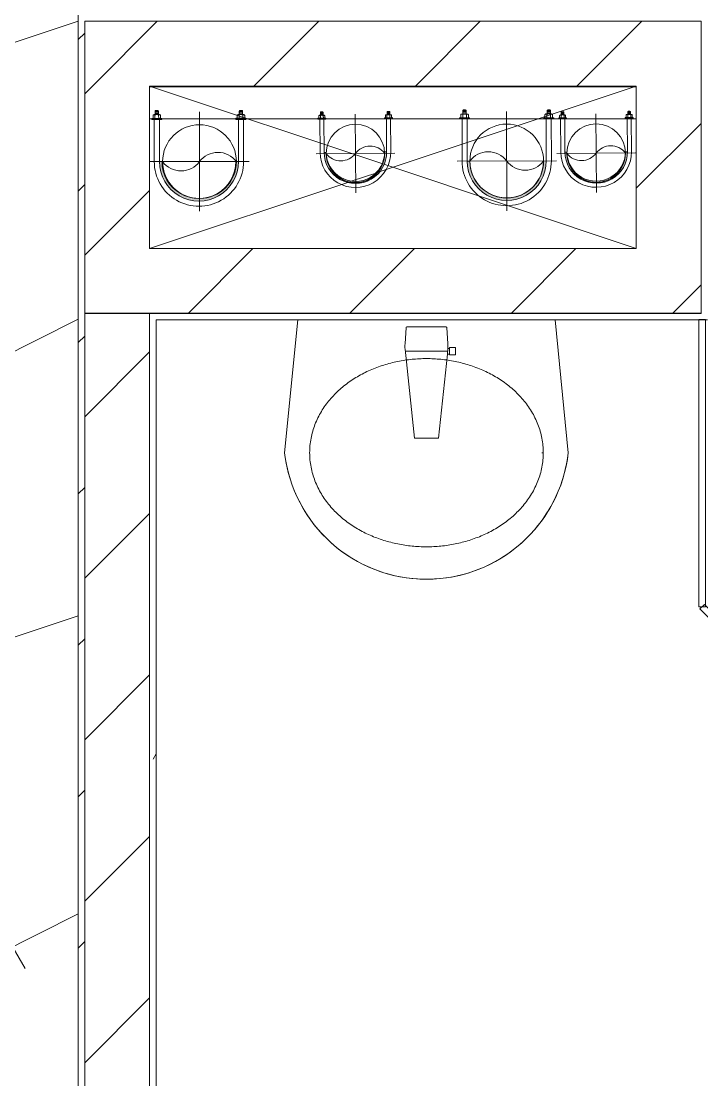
# Model space of a CAD drawing. Header units: millimetres. Extents: x 5357 to 259384, y -16348 to 109893.
# Drawn here: x 47555 to 48604, y 29705 to 31337 of the extents above; entities that cross this region are included whole.
import ezdxf

# ---------------------------------------------------------------- set-up
doc = ezdxf.new("R2010")
doc.units = ezdxf.units.MM
doc.linetypes.add('IMPORT-CENTER _3_', pattern=[10.16, 6.35, -1.27, 1.27, -1.27])
for name, color, linetype, lineweight in [('0-1', 7, 'Continuous', 5), ('0-2', 53, 'Continuous', 9), ('A-FLOR-PATT-1', 10, 'Continuous', 9), ('A-GLAZ-CURT-1', 254, 'Continuous', 9), ('A-GLAZ-CURT-2', 53, 'Continuous', 9), ('A-WALL-1', 9, 'Continuous', 18), ('A-WALL-3', 113, 'Continuous', 18), ('A-WALL-PATT', 111, 'Continuous', 9), ('A-WALL-PATT-1', 10, 'Continuous', 9), ('A-WALL-PATT-2', 53, 'Continuous', 9), ('G-IMPT', 8, 'Continuous', 9), ('G-IMPT-2', 8, 'IMPORT-CENTER _3_', 9), ('I-WALL-1', 9, 'Continuous', 18), ('M-EQPM', 50, 'Continuous', 9), ('P-SANR-FIXT-1', 254, 'Continuous', 9), ('P-SANR-FIXT-2', 53, 'Continuous', 9), ('P-SANR-FIXT-3', 221, 'Continuous', 9)]:
    doc.layers.add(name, color=color, linetype=linetype, lineweight=lineweight)
pattern_1 = [(45, (0, 0), (-124.4508, 124.4508), [])]

# ---------------------------------------------------------------- blocks, each defined once
blk = doc.blocks.new('bonruatreo - Chậu rửa-348246-TKCS_MB CẢNH QUAN CÂY XANH')
at = {"layer": 'P-SANR-FIXT-2'}
for p, q in [((-218.6, 205), (-198.4, 0)), ((-177.8, 205), (-180.6, 205)), ((198.4, 0), (218.6, 205)), ((-198.4, 0), (198.4, 0)), ((165, 0), (-165, 0))]:
    blk.add_line(p, q, dxfattribs=at)
at = {"layer": 'P-SANR-FIXT-2', "flags": 128}
blk.add_lwpolyline([(-218.6, 205), (-217.4, 213.7), (-215.9, 222.4), (-214, 231), (-211.8, 239.5), (-209.3, 247.9), (-206.4, 256.2), (-203.2, 264.4), (-199.6, 272.5), (-195.8, 280.4), (-191.6, 288.1), (-187.1, 295.7), (-182.3, 303.1), (-177.3, 310.3), (-171.9, 317.3), (-166.3, 324.1), (-160.4, 330.6), (-154.2, 336.9), (-147.8, 342.9), (-141.2, 348.7), (-134.3, 354.2), (-127.3, 359.4), (-120, 364.4), (-112.5, 369), (-104.9, 373.4), (-97.1, 377.4), (-89.1, 381.2), (-81, 384.6), (-72.7, 387.6), (-64.4, 390.4), (-55.9, 392.8), (-47.3, 394.8), (-38.7, 396.6), (-30, 397.9), (-21.3, 399), (-12.5, 399.6), (-3.7, 400), (5.1, 399.9), (13.9, 399.6), (22.6, 398.8), (31.4, 397.8), (40.1, 396.3), (48.7, 394.5), (57.2, 392.4), (65.7, 390), (74, 387.2), (82.2, 384.1), (90.3, 380.6), (98.3, 376.8), (106.1, 372.7), (113.7, 368.3), (121.1, 363.6), (128.4, 358.7), (135.4, 353.4), (142.2, 347.8), (148.8, 342), (155.2, 335.9), (161.3, 329.6), (167.2, 323), (172.8, 316.2), (178.1, 309.2), (183.1, 302), (187.8, 294.6), (192.2, 287), (196.4, 279.2), (200.2, 271.3), (203.7, 263.2), (206.8, 255), (209.7, 246.6), (212.2, 238.2), (214.3, 229.7), (216.1, 221.1), (217.6, 212.4), (218.6, 205)], dxfattribs=at)
at = {"layer": 'P-SANR-FIXT-2'}
blk.add_arc((0, 180), 220, 6.525, 173.475, dxfattribs=at)
for points in [[(-180, 205), (-180, 212.4), (-178.6, 227.3), (-172.4, 248.8), (-162.5, 268.9), (-149.4, 287), (-133.8, 303), (-116.1, 316.6), (-96.9, 327.9), (-76.5, 336.8), (-55.2, 343.5), (-33.3, 347.9), (-11.2, 350.1), (11.1, 350.1), (33.3, 347.9), (55.2, 343.5), (76.5, 336.8), (96.9, 327.9), (116.1, 316.6), (133.8, 302.9), (149.5, 287), (162.5, 268.8), (172.4, 248.8), (178.6, 227.3), (180, 212.4), (180, 205)], [(180, 205), (180, 197.6), (178.6, 182.7), (172.4, 161.2), (162.5, 141.2), (149.5, 123), (133.8, 107.1), (116.1, 93.4), (96.9, 82.1), (76.5, 73.2), (55.2, 66.5), (33.3, 62.1), (11.1, 59.9), (-11.2, 59.9), (-33.3, 62.1), (-55.2, 66.5), (-76.5, 73.2), (-96.9, 82.1), (-116.1, 93.4), (-133.8, 107), (-149.4, 123), (-162.5, 141.1), (-172.4, 161.2), (-178.6, 182.7), (-180, 197.6), (-180, 205)]]:
    blk.add_open_spline(points, degree=3, dxfattribs=at)
at = {"layer": 'P-SANR-FIXT-3'}
for p, q in [((-18.5, 182.5), (-32.2, 52.9)), ((18.5, 182.5), (-18.5, 182.5)), ((33, 45.4), (18.5, 182.5)), ((-35.6, 54.2), (-44.7, 54.2)), ((-44.7, 54.2), (-44.7, 42.8)), ((-35.6, 52.9), (-35.6, 54.2)), ((-32.2, 52.9), (-35.6, 52.9)), ((-35.6, 44.2), (-35.6, 52.9)), ((-32.2, 52.9), (-33.1, 44.2)), ((-44.7, 42.8), (-35.6, 42.8)), ((-35.6, 42.8), (-35.6, 44.2)), ((-35.6, 44.2), (-33.1, 44.2)), ((-33, 37.3), (-31.4, 12.2)), ((32.7, 48.5), (-32.7, 48.5)), ((31.4, 12.2), (33, 37.3)), ((-30.2, 11), (30.2, 11))]:
    blk.add_line(p, q, dxfattribs=at)
for centre, radius, start, end in [((5.5, 41.4), 38.7, 175.8543, 186.034), ((-5.5, 41.4), 38.7, 353.966, 6.034), ((-30.1, 12.3), 1.3, 183.5997, 268.7722), ((30.1, 12.3), 1.3, 271.2278, 356.4003)]:
    blk.add_arc(centre, radius, start, end, dxfattribs=at)
blk = doc.blocks.new('System Panel - Glazed-579637-TKCS_MB CẢNH QUAN CÂY XANH')
at = {"layer": 'A-GLAZ-CURT-2'}
for p, q in [((352.2, 5), (-352.2, 5)), ((-352.2, 5), (-352.2, -5)), ((352.2, -5), (352.2, 5)), ((-352.2, -5), (352.2, -5))]:
    blk.add_line(p, q, dxfattribs=at)
blk = doc.blocks.new('System Panel - Glazed-919683-TKCS_MB CẢNH QUAN CÂY XANH')
at = {"layer": 'A-GLAZ-CURT-2'}
for p, q in [((221.2, 5), (-221.2, 5)), ((-221.2, 5), (-221.2, -5)), ((221.2, -5), (221.2, 5)), ((-221.2, -5), (221.2, -5))]:
    blk.add_line(p, q, dxfattribs=at)
blk = doc.blocks.new('NCV_TKTC_TANG 1_rvt-1-TKCS_MB CẢNH QUAN CÂY XANH')
at = {"layer": 'A-FLOR-PATT-1'}
h = blk.add_hatch(dxfattribs=at)
h.set_pattern_fill('FP_6', color=256, style=0, pattern_type=2)
h.set_pattern_definition([(0, (0, 0), (1788.16, 447.04), [73.762, -1267.358, 73.762, -1267.358, -7152.64]), (0, (0, 0), (1788.16, 447.04), [-2682.24, 73.762, -2608.478, 73.762, -1267.358, -3129.28]), (0, (0, 0), (1788.16, 447.04), [-6705.6, 73.762, -820.318, 73.762, -2161.438]), (120, (670.56, 223.5), (-1281.228, 1325.072), [73.762, -1267.358, 73.762, -8419.998]), (120, (670.56, 223.5), (-1281.228, 1325.072), [-1414.882, -1267.358, 73.762, -2608.478, -4470.4]), (120, (670.56, 223.5), (-1281.228, 1325.072), [-5364.48, 73.762, -1267.358, 73.762, -3055.518]), (120, (670.56, 223.5), (-1281.228, 1325.072), [-6779.362, -820.318, 73.762, -2161.438]), (240, (894.1, 1117.6), (-506.932, -1772.112), [73.762, -1267.358, 73.762, -8419.998]), (240, (894.1, 1117.6), (-506.932, -1772.112), [-1414.882, -1267.358, 73.762, -2608.478, -4470.4]), (240, (894.1, 1117.6), (-506.932, -1772.112), [-5364.48, 73.762, -1267.358, 73.762, -3055.518]), (240, (894.1, 1117.6), (-506.932, -1772.112), [-6779.362, -820.318, 73.762, -2161.438])])
h.paths.add_polyline_path([(47514.6, 28936.9), (47642.6, 28936.9), (47642.6, 32436.9), (47652.6, 32436.9), (47652.6, 33236.9), (47642.6, 33236.9), (47642.6, 33326.9), (46237.6, 33326.9), (46237.6, 32776.9), (44862.6, 32776.9), (44861, 32226.9), (45112.9, 32226.8), (45112.9, 31776.8), (46601.5, 31776.8), (46630.2, 31773), (46657, 31761.9), (46680, 31744.2), (46697.7, 31721.2), (46708.8, 31694.4), (46712.6, 31665.7), (46712.6, 30238.2), (46708.8, 30209.5), (46697.7, 30182.7), (46680, 30159.7), (46657, 30142), (46630.2, 30130.9), (46601.5, 30127.1), (45112.9, 30127.1), (45112.9, 29677.1), (44662.6, 29677.1), (44662.6, 28936.9), (46694.6, 28936.9)])
h = blk.add_hatch(dxfattribs=at)
h.set_pattern_fill('FP_4', color=256, style=0, pattern_type=2)
h.set_pattern_definition([(216.87, (366.52, 916.3), (2748.8967, 1832.6049), [458.15, -4123.35]), (206.565, (916.3, 641.4), (-916.3012, -916.2996), [1024.455, -1024.455]), (198.435, (916.3, 183.26), (-1832.5985, -916.302), [579.52, -2318.076])])
h.paths.add_polyline_path([(47514.6, 28936.9), (47642.6, 28936.9), (47642.6, 32436.9), (47652.6, 32436.9), (47652.6, 33236.9), (47642.6, 33236.9), (47642.6, 33326.9), (46237.6, 33326.9), (46237.6, 32776.9), (44862.6, 32776.9), (44861, 32226.9), (45112.9, 32226.8), (45112.9, 31776.8), (46601.5, 31776.8), (46630.2, 31773), (46657, 31761.9), (46680, 31744.2), (46697.7, 31721.2), (46708.8, 31694.4), (46712.6, 31665.7), (46712.6, 30238.2), (46708.8, 30209.5), (46697.7, 30182.7), (46680, 30159.7), (46657, 30142), (46630.2, 30130.9), (46601.5, 30127.1), (45112.9, 30127.1), (45112.9, 29677.1), (44662.6, 29677.1), (44662.6, 28936.9), (46694.6, 28936.9)])
at = {"layer": 'A-WALL-PATT-1'}
h = blk.add_hatch(dxfattribs=at)
h.set_pattern_fill('FP_2', color=256, style=0, pattern_type=2)
h.set_pattern_definition(pattern_1)
h.paths.add_polyline_path([(47722.3, 28936.9), (47752.6, 28936.9), (47752.6, 30886.9), (47652.6, 30886.9), (47652.6, 28936.9)])
h = blk.add_hatch(dxfattribs=at)
h.set_pattern_fill('FP_11', color=256, style=0, pattern_type=2)
h.set_pattern_definition([(0, (0, 0), (894.08, 223.52), [73.762, -596.798, 73.762, -596.798, -3576.32]), (0, (0, 0), (894.08, 223.52), [-1341.12, 73.762, -1267.358, 73.762, -596.798, -1564.64]), (0, (0, 0), (894.08, 223.52), [-3352.8, 73.762, -373.278, 73.762, -1043.838]), (120, (335.28, 111.76), (-640.614, 662.536), [73.762, -596.798, 73.762, -4173.118]), (120, (335.28, 111.76), (-640.614, 662.536), [-744.322, -596.798, 73.762, -1267.358, -2235.2]), (120, (335.28, 111.76), (-640.614, 662.536), [-2682.24, 73.762, -596.798, 73.762, -1490.878]), (120, (335.28, 111.76), (-640.614, 662.536), [-3426.562, -373.278, 73.762, -1043.838]), (240, (447.04, 558.8), (-253.466, -886.056), [73.762, -596.798, 73.762, -4173.118]), (240, (447.04, 558.8), (-253.466, -886.056), [-744.322, -596.798, 73.762, -1267.358, -2235.2]), (240, (447.04, 558.8), (-253.466, -886.056), [-2682.24, 73.762, -596.798, 73.762, -1490.878]), (240, (447.04, 558.8), (-253.466, -886.056), [-3426.562, -373.278, 73.762, -1043.838])])
h.paths.add_polyline_path([(47752.6, 28936.9), (47762.6, 28936.9), (47762.6, 30886.9), (47752.6, 30886.9), (47752.6, 29020.9)])
at = {"layer": 'A-WALL-PATT-2'}
h = blk.add_hatch(dxfattribs=at)
h.set_pattern_fill('FP_10', color=256, style=0, pattern_type=2)
h.set_pattern_definition([(45, (0, 0), (-116.6726, 116.6726), [])])
h.paths.add_polyline_path([(47642.6, 28936.9), (47652.6, 28936.9), (47652.6, 32436.9), (47642.6, 32436.9), (47642.6, 28946.9)])
h.paths.add_polyline_path([(47652.6, 33236.9), (47652.6, 33336.9), (47642.6, 33336.9), (47642.6, 33236.9)])
at = {"layer": 'A-WALL-1'}
for p, q in [((47652.6, 30886.9), (47652.6, 28936.9)), ((47752.6, 30886.9), (47652.6, 30886.9)), ((47752.6, 28936.9), (47752.6, 30886.9))]:
    blk.add_line(p, q, dxfattribs=at)
at = {"layer": 'I-WALL-1'}
for p, q in [((47642.6, 32436.9), (47642.6, 28946.9)), ((47652.6, 28936.9), (47652.6, 31336.9)), ((48602.6, 31226.9), (48602.6, 30886.9)), ((47752.6, 30886.9), (47752.6, 28936.9)), ((47762.6, 30886.9), (47752.6, 30886.9)), ((48602.6, 30886.9), (47762.6, 30886.9)), ((47762.6, 28946.9), (47762.6, 30876.9)), ((47762.6, 30876.9), (47980.8, 30876.9)), ((48377.6, 30876.9), (48612.6, 30876.9))]:
    blk.add_line(p, q, dxfattribs=at)
at = {"layer": 'A-GLAZ-CURT-1'}
for name, p, rotation in [('System Panel - Glazed-919683-TKCS_MB CẢNH QUAN CÂY XANH', (48604.2, 30655.8), 90), ('System Panel - Glazed-579637-TKCS_MB CẢNH QUAN CÂY XANH', (48853.2, 30185.6), 134.9999999999997)]:
    blk.add_blockref(name, p, dxfattribs=dict(at, rotation=rotation))
at = {"layer": 'P-SANR-FIXT-1', "rotation": 180}
blk.add_blockref('bonruatreo - Chậu rửa-348246-TKCS_MB CẢNH QUAN CÂY XANH', (48179.2, 30876.9), dxfattribs=at)
blk = doc.blocks.new('TKTC_XREF_251221_MB TANG 1 - TKTC_XREF_260130_MB TANG 1_dwg_CUM U_DN100-4202115-TKCS_MB CẢNH QUAN CÂY XANH')
at = {"layer": 'G-IMPT'}
blk.add_hatch(color=256, dxfattribs=at).paths.add_polyline_path([(0, -61), (0, -57), (14.8, -55.1), (28.5, -49.4), (40.3, -40.3), (49.4, -28.5), (55.1, -14.8), (57, 0), (55.1, 14.8), (49.4, 28.5), (40.3, 40.3), (28.5, 49.4), (14.8, 55.1), (0, 57), (0, 61), (15.8, 58.9), (36.8, 48), (43.1, 43.1), (52.8, 30.5), (58.9, 15.8), (61, 0), (58.9, -15.8), (52.8, -30.5), (43.1, -43.1), (30.5, -52.8), (15.8, -58.9)])
for p, q in [((-79.1, 66.6), (-79.1, 63.4)), ((-76.6, 66.6), (-76.6, 63.4)), ((-74.6, 66.6), (-74.6, 63.4)), ((-72.7, 69.3), (-72.7, 60.7)), ((-66.9, 67.9), (-71.7, 67.9)), ((-66.9, 62.1), (-71.7, 62.1)), ((-65, 69), (0, 69)), ((-72.7, -60.7), (-72.7, -69.3)), ((-79.1, -63.4), (-79.1, -66.6)), ((-76.6, -63.4), (-76.6, -66.6)), ((-74.6, -63.4), (-74.6, -66.6)), ((-66.9, -62.1), (-71.7, -62.1)), ((-66.9, -67.9), (-71.7, -67.9)), ((-65, -69), (0, -69))]:
    blk.add_line(p, q, dxfattribs=at)
at = {"layer": 'G-IMPT', "flags": 128}
for points in [[(-72.7, 67.6), (-78.1, 67.6), (-78.1, 62.4), (-72.7, 62.4)], [(-71.7, 59.2), (-66.9, 59.2), (-66.9, 70.8), (-71.7, 70.8)], [(-66.9, 70.8), (-66.9, 72.7), (-65, 72.7), (-65, 57.3), (-66.9, 57.3), (-66.9, 59.2)], [(-65, 61), (0, 61), (0, 57)], [(-71.7, -70.8), (-66.9, -70.8), (-66.9, -59.2), (-71.7, -59.2)], [(-66.9, -59.2), (-66.9, -57.3), (-65, -57.3), (-65, -72.7), (-66.9, -72.7), (-66.9, -70.8)], [(-65, -61), (0, -61), (0, -57)], [(-72.7, -62.4), (-78.1, -62.4), (-78.1, -67.6), (-72.7, -67.6)]]:
    blk.add_lwpolyline(points, dxfattribs=at)
at = {"layer": 'G-IMPT'}
for centre, radius, start, end in [((-78.1, 66.6), 0.96, 90, 180), ((-78.1, 63.4), 0.96, 180, 270), ((-71.1, 69.3), 1.56, 112.6199, 247.3801), ((-67.9, 65), 4.8, 143.1301, 216.8699), ((-71.1, 60.7), 1.56, 112.6199, 247.3801), ((0, 0), 69, 270, 90), ((0, 0), 61, 270, 90), ((0, 0), 57, 270, 90), ((-71.1, -60.7), 1.56, 112.6199, 247.3801), ((-78.1, -63.4), 0.96, 90, 180), ((-78.1, -66.6), 0.96, 180, 270), ((-67.9, -65), 4.8, 143.1301, 216.8699), ((-71.1, -69.3), 1.56, 112.6199, 247.3801)]:
    blk.add_arc(centre, radius, start, end, dxfattribs=at)
blk = doc.blocks.new('TKTC_XREF_251221_MB TANG 1 - TKTC_XREF_260130_MB TANG 1_dwg_$cc-4202117-TKCS_MB CẢNH QUAN CÂY XANH')
at = {"layer": 'G-IMPT'}
blk.add_circle((0, 0), 0.5, dxfattribs=at)
for centre, radius, start, end in [((0, 0), 0.5, 90, 270), ((0.188, 0.25), 0.313, 126.8699, 233.1301), ((-0.188, -0.25), 0.313, 306.8699, 53.1301)]:
    blk.add_arc(centre, radius, start, end, dxfattribs=at)
at = {"layer": 'G-IMPT-2'}
for p, q in [((0, -0.673), (0, 0.673)), ((-0.673, 0), (0.673, 0))]:
    blk.add_line(p, q, dxfattribs=at)
blk = doc.blocks.new('TKTC_XREF_251221_MB TANG 1 - TKTC_XREF_260130_MB TANG 1_dwg_$cc-4202122-TKCS_MB CẢNH QUAN CÂY XANH')
at = {"layer": 'G-IMPT'}
blk.add_circle((0, 0), 0.5, dxfattribs=at)
for centre, radius, start, end in [((0, 0), 0.5, 90, 270), ((0.188, 0.25), 0.313, 126.8699, 233.1301), ((-0.188, -0.25), 0.313, 306.8699, 53.1301)]:
    blk.add_arc(centre, radius, start, end, dxfattribs=at)
at = {"layer": 'G-IMPT-2'}
for p, q in [((0, -0.673), (0, 0.673)), ((-0.673, 0), (0.673, 0))]:
    blk.add_line(p, q, dxfattribs=at)
blk = doc.blocks.new('TKTC_XREF_251221_MB TANG 1 - TKTC_XREF_260130_MB TANG 1_dwg_CUM U_DN100-4202112-TKCS_MB CẢNH QUAN CÂY XANH')
at = {"layer": 'G-IMPT'}
blk.add_hatch(color=256, dxfattribs=at).paths.add_polyline_path([(0, 61), (0, 57), (14.8, 55.1), (28.5, 49.4), (40.3, 40.3), (49.4, 28.5), (55.1, 14.8), (57, 0), (55.1, -14.8), (49.4, -28.5), (40.3, -40.3), (28.5, -49.4), (14.8, -55.1), (0, -57), (0, -61), (15.8, -58.9), (30.5, -52.8), (43.1, -43.1), (52.8, -30.5), (58.9, -15.8), (61, 0), (58.9, 15.8), (52.8, 30.5), (43.1, 43.1), (30.5, 52.8), (15.8, 58.9)])
for p, q in [((-79.1, 66.6), (-79.1, 63.4)), ((-76.6, 66.6), (-76.6, 63.4)), ((-74.6, 66.6), (-74.6, 63.4)), ((-72.7, 69.3), (-72.7, 60.7)), ((-66.9, 67.9), (-71.7, 67.9)), ((-65, 69), (0, 69)), ((-66.9, 62.1), (-71.7, 62.1)), ((-79.1, -63.4), (-79.1, -66.6)), ((-76.6, -63.4), (-76.6, -66.6)), ((-74.6, -63.4), (-74.6, -66.6)), ((-72.7, -60.7), (-72.7, -69.3)), ((-66.9, -62.1), (-71.7, -62.1)), ((-66.9, -67.9), (-71.7, -67.9)), ((-65, -69), (0, -69))]:
    blk.add_line(p, q, dxfattribs=at)
at = {"layer": 'G-IMPT', "flags": 128}
for points in [[(-72.7, 67.6), (-78.1, 67.6), (-78.1, 62.4), (-72.7, 62.4)], [(-71.7, 59.2), (-66.9, 59.2), (-66.9, 70.8), (-71.7, 70.8)], [(-66.9, 70.8), (-66.9, 72.7), (-65, 72.7), (-65, 57.3), (-66.9, 57.3), (-66.9, 59.2)], [(-65, 61), (0, 61), (0, 57)], [(-72.7, -62.4), (-78.1, -62.4), (-78.1, -67.6), (-72.7, -67.6)], [(-71.7, -70.8), (-66.9, -70.8), (-66.9, -59.2), (-71.7, -59.2)], [(-66.9, -59.2), (-66.9, -57.3), (-65, -57.3), (-65, -72.7), (-66.9, -72.7), (-66.9, -70.8)], [(-65, -61), (0, -61), (0, -57)]]:
    blk.add_lwpolyline(points, dxfattribs=at)
at = {"layer": 'G-IMPT'}
for centre, radius, start, end in [((-78.1, 66.6), 0.96, 90, 180), ((-71.1, 69.3), 1.56, 112.6199, 247.3801), ((-67.9, 65), 4.8, 143.1301, 216.8699), ((0, 0), 69, 270, 90), ((-78.1, 63.4), 0.96, 180, 270), ((-71.1, 60.7), 1.56, 112.6199, 247.3801), ((0, 0), 61, 270, 90), ((0, 0), 57, 270, 90), ((-78.1, -63.4), 0.96, 90, 180), ((-71.1, -60.7), 1.56, 112.6199, 247.3801), ((-67.9, -65), 4.8, 143.1301, 216.8699), ((-78.1, -66.6), 0.96, 180, 270), ((-71.1, -69.3), 1.56, 112.6199, 247.3801)]:
    blk.add_arc(centre, radius, start, end, dxfattribs=at)
blk = doc.blocks.new('TKTC_XREF_251221_MB TANG 1 - TKTC_XREF_260130_MB TANG 1_dwg_$cc-V298-TKCS_MB CẢNH QUAN CÂY XANH')
at = {"layer": 'G-IMPT'}
blk.add_circle((0, 0), 0.5, dxfattribs=at)
for centre, radius, start, end in [((0, 0), 0.5, 90, 270), ((0.188, 0.25), 0.313, 126.8699, 233.1301), ((-0.188, -0.25), 0.313, 306.8699, 53.1301)]:
    blk.add_arc(centre, radius, start, end, dxfattribs=at)
at = {"layer": 'G-IMPT-2'}
for p, q in [((0, -0.673), (0, 0.673)), ((-0.673, 0), (0.673, 0))]:
    blk.add_line(p, q, dxfattribs=at)
blk = doc.blocks.new('TKTC_XREF_251221_MB TANG 1 - TKTC_XREF_260130_MB TANG 1_dwg_$cc-4202118-TKCS_MB CẢNH QUAN CÂY XANH')
at = {"layer": 'G-IMPT'}
blk.add_circle((0, 0), 0.5, dxfattribs=at)
for centre, radius, start, end in [((0, 0), 0.5, 90, 270), ((0.188, 0.25), 0.313, 126.8699, 233.1301), ((-0.188, -0.25), 0.313, 306.8699, 53.1301)]:
    blk.add_arc(centre, radius, start, end, dxfattribs=at)
at = {"layer": 'G-IMPT-2'}
for p, q in [((0, -0.673), (0, 0.673)), ((-0.673, 0), (0.673, 0))]:
    blk.add_line(p, q, dxfattribs=at)
blk = doc.blocks.new('TKTC_XREF_251221_MB TANG 1 - TKTC_XREF_260130_MB TANG 1_dwg-4202109-TKCS_MB CẢNH QUAN CÂY XANH')
at = {"layer": 'G-IMPT'}
blk.add_line((-155399, -370111), (-154649.1, -370111), dxfattribs=at)
at = {"layer": 'G-IMPT', "flags": 128}
blk.add_lwpolyline([(-154649.1, -370110.2), (-154649.4, -370160.2), (-155399, -370160.2)], dxfattribs=at)
for name, p, xscale, yscale, zscale, rotation in [('TKTC_XREF_251221_MB TANG 1 - TKTC_XREF_260130_MB TANG 1_dwg_$cc-V298-TKCS_MB CẢNH QUAN CÂY XANH', (-155322.3, -370226.1), 113.7150000000092, 113.7150000000092, 113.7150000000092, 90.04476088158539), ('TKTC_XREF_251221_MB TANG 1 - TKTC_XREF_260130_MB TANG 1_dwg_CUM U_DN100-4202112-TKCS_MB CẢNH QUAN CÂY XANH', (-155323.2, -370226.1), 0.9975000000000005, 0.9975000000000005, 0.9975000000000005, 270.0467435561337), ('TKTC_XREF_251221_MB TANG 1 - TKTC_XREF_260130_MB TANG 1_dwg_$cc-4202118-TKCS_MB CẢNH QUAN CÂY XANH', (-155082, -370213.5), 90.00000000005132, 90.00000000005132, 90.00000000005132, 90.41977899777609), ('TKTC_XREF_251221_MB TANG 1 - TKTC_XREF_260130_MB TANG 1_dwg_CUM U_DN100-4202112-TKCS_MB CẢNH QUAN CÂY XANH', (-154848.8, -370225.2), 0.9974999999999966, 0.9974999999999966, 0.9974999999999966, 270.0467435564909), ('TKTC_XREF_251221_MB TANG 1 - TKTC_XREF_260130_MB TANG 1_dwg_$cc-4202117-TKCS_MB CẢNH QUAN CÂY XANH', (-154710.9, -370213.1), 90.00000000005132, 90.00000000005132, 90.00000000005132, 90.41977899777609)]:
    blk.add_blockref(name, p, dxfattribs=dict(xscale=xscale, yscale=yscale, zscale=zscale, rotation=rotation))
at = {"extrusion": (0, 0, -1)}
for name, p, xscale, yscale, zscale, rotation in [('TKTC_XREF_251221_MB TANG 1 - TKTC_XREF_260130_MB TANG 1_dwg_CUM U_DN100-4202115-TKCS_MB CẢNH QUAN CÂY XANH', (155082, -370211.6), 0.7894736842105256, 0.7894736842105256, -0.7894736842105254, 269.580221000629), ('TKTC_XREF_251221_MB TANG 1 - TKTC_XREF_260130_MB TANG 1_dwg_$cc-4202122-TKCS_MB CẢNH QUAN CÂY XANH', (154848.8, -370225.2), 113.7150000000092, 113.7150000000092, -113.7150000000092, 89.95325644590794), ('TKTC_XREF_251221_MB TANG 1 - TKTC_XREF_260130_MB TANG 1_dwg_CUM U_DN100-4202115-TKCS_MB CẢNH QUAN CÂY XANH', (154710.9, -370211.2), 0.7894736842105256, 0.7894736842105256, -0.7894736842105254, 269.580221000629)]:
    blk.add_blockref(name, p, dxfattribs=dict(at, xscale=xscale, yscale=yscale, zscale=zscale, rotation=rotation))
blk = doc.blocks.new('TKTC_XREF_251221_MB TANG 1 - TKTC_XREF_251221_MB TANG 1-2038492-TKCS_MB CẢNH QUAN CÂY XANH')
blk.add_blockref('TKTC_XREF_251221_MB TANG 1 - TKTC_XREF_260130_MB TANG 1_dwg-4202109-TKCS_MB CẢNH QUAN CÂY XANH', (169499.1, 384109.7))

msp = doc.modelspace()

# ---------------------------------------------------------------- hatches: boundary and pattern name
at = {"layer": 'A-WALL-PATT'}
h = msp.add_hatch(dxfattribs=at)
h.set_pattern_fill('FP_1', color=256, style=0, pattern_type=2)
h.set_pattern_definition(pattern_1)
h.paths.add_polyline_path([(47752.6, 31236.9), (48602.6, 31236.9), (48602.6, 31336.9), (47652.6, 31336.9), (47652.6, 31236.9), (47722.3, 31236.9)])
h = msp.add_hatch(dxfattribs=at)
h.set_pattern_fill('FP_1', color=256, style=0, pattern_type=2)
h.set_pattern_definition(pattern_1)
h.paths.add_polyline_path([(47752.6, 30886.5), (47752.6, 31236.9), (47652.6, 31236.9), (47652.6, 30886.5), (47722.3, 30886.5)])
h = msp.add_hatch(dxfattribs=at)
h.set_pattern_fill('FP_1', color=256, style=0, pattern_type=2)
h.set_pattern_definition(pattern_1)
h.paths.add_polyline_path([(48502.6, 30986.5), (48602.6, 30986.5), (48602.6, 31236.9), (48502.6, 31236.9), (48502.6, 30993.4)])
h = msp.add_hatch(dxfattribs=at)
h.set_pattern_fill('FP_1', color=256, style=0, pattern_type=2)
h.set_pattern_definition(pattern_1)
h.paths.add_polyline_path([(48602.6, 30886.5), (48602.6, 30986.5), (47752.6, 30986.5), (47752.6, 30886.5), (48327.6, 30886.5)])

# ---------------------------------------------------------------- linework, layer by layer
at = {"layer": '0-2'}
for p, q in [((47752.6, 31236.9), (48110.6, 31117.4)), ((48106.5, 31104.7), (48502.6, 31236.9)), ((48113.6, 31116.4), (48502.6, 30986.5)), ((48064.7, 31090.7), (48101.3, 31102.9)), ((48102, 31103.2), (48105.2, 31104.2)), ((47752.6, 30986.5), (48057.8, 31088.4)), ((48057.8, 31088.4), (48062.3, 31089.9))]:
    msp.add_line(p, q, dxfattribs=at)
at = {"layer": 'A-WALL-3'}
for p, q in [((48602.6, 31336.9), (47652.6, 31336.9)), ((47652.6, 31336.9), (47652.6, 30886.5)), ((48602.6, 30886.5), (48602.6, 31336.9)), ((47752.6, 31236.9), (48502.6, 31236.9)), ((47752.6, 30986.5), (47752.6, 31236.9)), ((48502.6, 31236.9), (48502.6, 30986.5)), ((48502.6, 30986.5), (47752.6, 30986.5)), ((47652.6, 30886.5), (48602.6, 30886.5))]:
    msp.add_line(p, q, dxfattribs=at)

# ---------------------------------------------------------------- block references
at = {"layer": '0-1'}
msp.add_blockref('NCV_TKTC_TANG 1_rvt-1-TKCS_MB CẢNH QUAN CÂY XANH', (0, 0), dxfattribs=at)
at = {"layer": 'M-EQPM'}
msp.add_blockref('TKTC_XREF_251221_MB TANG 1 - TKTC_XREF_251221_MB TANG 1-2038492-TKCS_MB CẢNH QUAN CÂY XANH', (33652.6, 17236.9), dxfattribs=at)

doc.saveas('drawing.dxf')
